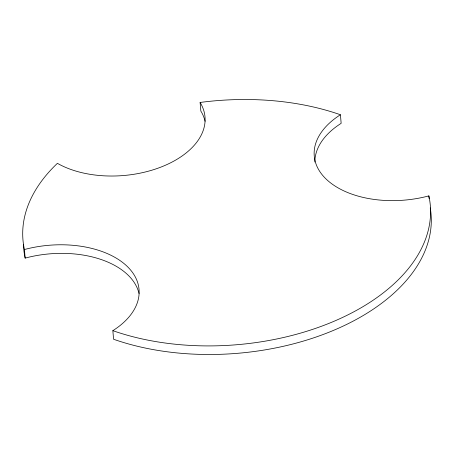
<?xml version="1.0" encoding="UTF-8"?>
<svg xmlns="http://www.w3.org/2000/svg" width="454" height="454" viewBox="0 0 454 454"><rect width="100%" height="100%" fill="white"/><g stroke="black" fill="none" stroke-linecap="round" stroke-linejoin="round"><path stroke-width="0.68" d="M139.037 293.517A86.067 51.552 -4.8 0 0 25.152 258.11L24.431 249.53A204.402 122.444 -4.8 0 1 57.397 163.327A86.067 51.552 -4.8 0 0 164.462 165.653A86.067 51.552 -4.8 0 0 200.118 102.456A204.402 122.444 -4.8 0 1 340.432 114.754A86.067 51.552 -4.8 0 0 327.011 179.898A86.067 51.552 -4.8 0 0 428.854 195.884L429.075 198.529M340.432 114.754L341.153 123.34A86.067 51.552 -4.8 0 0 314.86 162.027M200.118 102.456L200.838 111.043A86.067 51.552 -4.8 0 1 205.06 121.28M24.431 249.53A86.067 51.552 -4.8 0 1 126.269 265.516A86.067 51.552 -4.8 0 1 112.853 330.66L113.574 339.246A204.402 122.444 -4.8 0 0 330.285 331.709A204.402 122.444 -4.8 0 0 430.67 210.679M25.152 258.11A204.402 122.444 -4.8 0 1 23.455 244.57M430.25 207.909A204.402 122.444 -4.8 0 1 430.471 209.294M428.854 195.884A204.402 122.444 -4.8 0 1 334.048 321.262A204.402 122.444 -4.8 0 1 112.853 330.66"/></g></svg>
